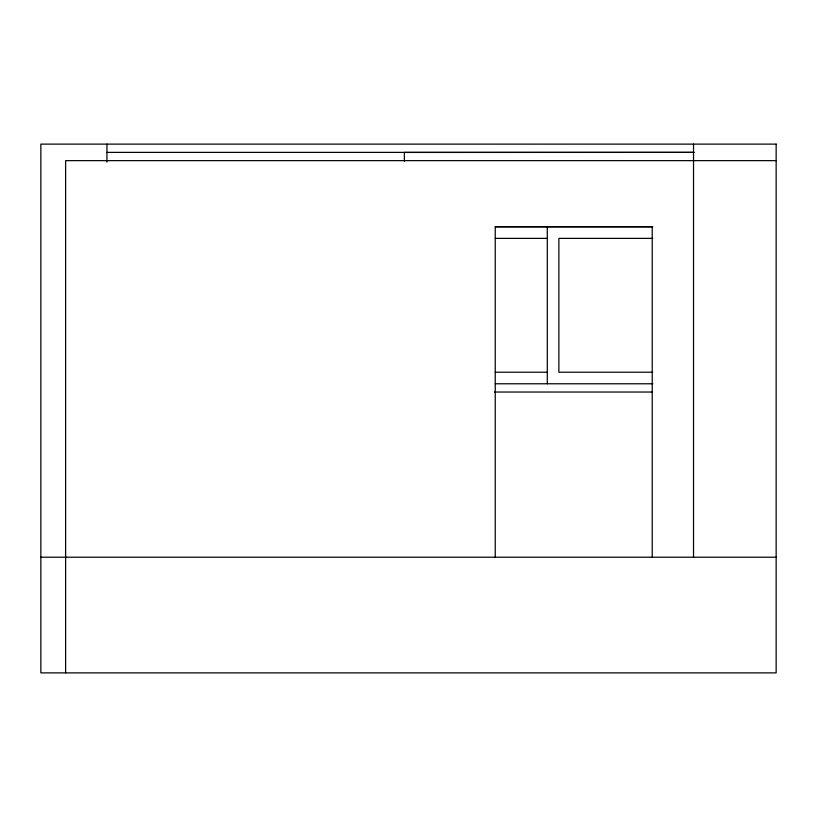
<?xml version="1.0" encoding="UTF-8"?>
<svg xmlns="http://www.w3.org/2000/svg" width="817" height="817" viewBox="0 0 817 817"><rect width="100%" height="100%" fill="white"/><g stroke="black" fill="none" stroke-linecap="round" stroke-linejoin="round"><path stroke-width="1.23" d="M106.945 152.381L694.133 152.381L404.374 152.442L404.374 161.347M776.15 160.643L65.636 160.643L65.636 672.881M495.245 226.799L652.854 226.799M495.265 238.37L547.298 238.37M652.773 238.37L558.869 238.37L558.869 372.215L652.773 372.215M495.265 372.215L547.298 372.215M495.245 383.776L652.854 383.776M494.489 392.037L652.426 392.037M40.85 557.214L776.15 557.214M693.531 144.119L693.531 557.214M652.221 557.214L652.221 226.738L495.245 226.738L495.245 557.214M547.298 226.799L547.298 383.776M106.945 144.119L106.945 161.97M776.15 144.119L40.85 144.119L40.85 672.881L776.15 672.881L776.15 144.119"/></g></svg>
